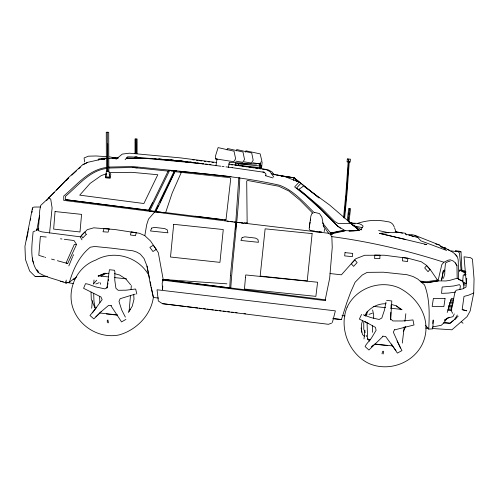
<?xml version="1.0" encoding="UTF-8"?>
<svg xmlns="http://www.w3.org/2000/svg" width="499" height="499" viewBox="0 0 499 499"><rect width="100%" height="100%" fill="white"/><g stroke="black" fill="none" stroke-linecap="round" stroke-linejoin="round"><path stroke-width="0.75" d="M135.928 158.195L135.928 156.655M135.928 153.573L135.928 138.934L136.221 153.611M136.221 158.227L136.221 156.686M137.088 158.22L137.094 156.68M137.094 153.605L137.094 138.984L135.036 138.959L135.036 153.58M215.587 158.857L215.612 155.563L218.107 147.61L234.025 151.185L235.634 158.782L233.763 161.713L215.587 158.857L216.99 159.162M466.565 283.451L466.702 278.292L466.035 287.031L462.953 288.809L456.205 290.237L455.026 291.934L451.196 310.609L452.637 313.335M215.98 165.724L216.996 158.956M390.823 312.268L390.63 318.936L392.888 320.957L402.244 320.976L412.972 319.94L413.995 324.98L394.834 329.82M458.706 279.708L458.207 259.954C457.508 254.453 452.032 251.696 447.703 249.288M66.192 280.058L66.08 283.164C56.992 279.247 46.532 277.881 38.186 272.448C29.191 261.058 31.973 245.333 33.084 231.892L35.31 230.869M432.608 328.523L451.919 329.795L467.039 316.659L470.152 311.014L473.713 293.038L474.05 278.885L472.447 259.106L470.47 257.646L464.045 256.817L466.334 283.494M390.96 308.575L391.116 304.889M390.655 319.815L391.802 300.953L386.575 300.398M432.882 327.394L433.201 319.984L432.851 323.477M309.523 227.232L309.617 225.168M149.9 210.528L65.275 199.612L65.444 196.35C77.994 185.896 89.564 170.384 106.905 168.425M162.768 286.064L162.531 289.726L162.181 283.195L163.192 279.477L158.308 252.662L150.573 241.042L144.816 235.659L139.389 233.282L114.901 229.534L93.756 227.818L87.269 229.671L80.245 236.825L41.922 231.885L38.336 230.65L39.752 210.353L40.712 205.413L48.341 198.29L68.276 177.956M163.092 280.937L163.192 279.477L226.908 283.819M242.071 222.66L236.944 222.329L328.941 233.314L330.319 234.53L331.847 236.62L332.24 247.473L329.671 278.224L325.229 299.799M91.679 308.27L92.309 300.629M93.7 283.831L94.018 280.014M32.678 258.008L32.491 260.278L33.757 262.973M129.085 311.551L130.482 295.495M131.019 289.376L131.349 285.553M343.568 217.814L345.988 192.315L348.202 161.108L349.312 161.221L347.092 192.427L344.672 217.926M345.919 198.54L346.069 196.993M344.167 217.901L346.58 192.383L348.726 161.171M49.569 233.008L52.102 207.908L50.698 198.982L48.334 198.29L54.41 192.327M235.64 229.178L236.308 222.329L63.735 200.373L63.747 196.001C76.584 185.16 88.679 169.691 106.418 167.489M272.872 177.937L265.705 175.754L265.892 173.87L264.252 172.286L232.154 167.658M238.453 165.369L238.616 163.766L235.366 163.067L235.191 164.77L238.453 165.369L261.563 167.795L262.156 162.181L261.077 161.676M260.266 162.799L259.792 167.352L261.563 167.795M260.091 165.68L260.391 162.842M347.304 220.458L348.676 208.42L350.523 208.607L348.976 222.155M348.339 218.986L348.508 217.483M348.851 214.476L349.026 212.973M349.369 209.967L349.537 208.463L348.208 221.369M363.996 338.927L364.981 330.45M366.771 315.031L367.214 311.176M108.838 171.088L109.842 177.201L105.682 177.164L106.393 171.088M402.294 343.081L404.246 326.876M404.901 321.468L405.83 313.752M444.646 271.437L445.507 263.023L448.177 261.607L450.192 261.133M459.529 271.581L459.722 270.096L463.877 270.552L465.748 271.575M464.75 275.373L465.049 273.078L462.536 271.668L466.054 272.055M463.646 288.509L463.845 287.025L462.978 281.623L457.184 278.236L449.767 280.382L445.757 280.968L438.016 280.862L427.362 282.602L421.187 282.01M459.872 289.57L460.384 285.939L459.473 284.642L453.529 286.014L442.17 287.031L441.528 293.356L448.258 293.088L455.356 292.127M106.905 288.197L109.412 269.734L114.508 270.277L114.901 272.086L114.77 280.107L115.93 288.303L118.182 290.306L126.128 290.181L135.135 289.058M107.566 285.939L107.354 287.387L104.802 288.865L95.689 286.913L88.161 284.162L85.541 283.663L83.583 288.303L100.96 296.98L102.152 299.606L92.427 312.898M107.778 284.492L107.99 283.052M108.308 280.887L108.52 279.44M228.442 167.627L229.322 162.287L256.48 164.071L237.892 163.784M293.474 180.407L293.917 177.713L277.064 175.118M324.182 231.598L324.656 228.723M106.312 173.889L105.638 177.812L110.136 178.274L110.803 174.351L110.136 173.265M144.816 235.659L146.694 224.718L148.515 219.111L154.877 211.769L161.271 212.131M309.648 224.475L310.066 222.186M310.341 220.652L310.621 219.123M31.93 212.555L32.192 211.171M32.46 209.786L32.722 208.401M36.726 230.569L39.627 215.368M385.976 302.12L384.455 310.097L381.829 317.988L379.153 319.479L371.006 317.62L363.291 314.825M28.462 230.076L28.767 228.554M30.42 220.184L30.72 218.662M26.447 239.963L28.156 231.598M383.17 353.953L383.662 351.589L383.138 351.153L382.596 351.502L382.009 353.853M443.461 278.423L444.777 273.77L444.784 269.94M153.399 297.13C151.01 315.218 136.202 330.244 118.905 334.972C98.303 339.077 76.933 325.18 71.981 304.833C67.77 286.607 77.994 266.391 95.796 260.073C113.604 249.806 137.662 256.598 148.128 274.113M332.384 322.479L335.372 310.865L157.054 289.769L158.326 301.003L162.431 303.654L185.522 306.473M333.039 318.661L341.435 319.528L346.774 302.774L350.666 292.208L355.082 282.266L362.218 275.036L367.183 272.36L383.432 272.211L407.041 274.724L412.991 276.515L417.8 279.072L424.487 284.879C429.913 298.814 429.458 314.507 428.735 329.115L432.664 328.878L432.502 326.976M362.567 320.495L361.351 324.812L361.688 332.253M447.204 312.486L451.227 298.776M245.489 152.17L245.907 150.81L260.166 153.879L261.913 161.239M236.27 150.935L236.694 149.55L251.708 152.944L253.186 160.216L251.396 163.023L244.042 161.801M227.095 149.931L227.532 148.515L242.982 152.002L244.529 159.43L242.701 162.3L235.79 161.152M65.643 281.686L66.08 283.164L69.498 282.029C73.303 268.992 79.435 255.806 90.307 247.217L94.691 246.469L111.439 248.146L132.915 250.804L136.763 252.101L140.269 254.097L144.024 258.501L146.993 266.098L149.432 278.049M365.648 316.223L366.36 314.008M450.996 251.471L451.177 250.916L456.298 251.565M265.705 175.754L265.923 175.174M68.818 265.911L72.592 256.792M454.296 313.902L452.973 316.672L448.008 317.95M312.181 213.029L310.877 216.055L309.137 228.792L310.097 230.27L314.638 231.099M463.24 284.761L464.282 282.902M361.544 314.42L359.38 319.104L368.555 323.614M57.397 260.703L67.683 263.541L76.559 244.429L74.002 240.543L64.221 239.277M394.622 329.446L393.343 332.184L400.51 348.14M159.936 202.326L175.024 170.995L176.34 170.839L132.547 166.547L108.713 167.071M403.491 331.136L405.724 326.383M171.182 171.057L175.024 170.995L169.61 170.502L168.107 171.107L148.97 210.285L65.275 199.612M169.61 170.502L149.756 210.971L148.521 210.241L152.6 202.6M158.333 205.669L155.407 211.682L149.756 210.971M72.885 256.093L73.64 254.739M454.564 319.528L457.334 315.019M128.299 312.468L132.216 306.299L134.013 299.169L133.701 294.734M364.638 315.742C368.773 308.164 377.431 303.386 386.039 303.76M465.667 283.064L464.669 284.511L464.981 285.858M300.672 183.545L296.656 187.942L306.392 195.708L320.539 208.719L337.661 226.066M98.49 159.892L99.133 159.1M96.706 307.241L89.988 315.493L93.831 318.892L101.434 311.426L108.651 305.363L111.62 305.681M125.118 159.711L127.576 156.829L132.06 156.917L180.501 161.052M457.184 278.236L456.953 265.742L455.375 262.936L453.26 261.033L450.248 259.804L448.027 260.228L443.885 262.249L441.79 264.688L438.016 280.862L431.067 270.714L426.077 265.031L421.268 261.738L408.413 258.332L384.211 255.214L364.638 255.282L355.612 258.831L341.41 274.818L329.982 273.539M93.325 284.031L96.706 280.17M98.128 159.861L98.846 159.081M66.261 180.607L68.375 178.343M46.55 200.561L49.151 197.804M56.512 190.138L68.6 177.544L82.89 164.539L87.649 162.331L101.522 159.218L106.798 158.601M95.852 316.871L101.434 311.426M382.883 336.463L368.942 350.011L365.093 346.574L366.297 344.416L371.399 338.154L376.084 330.319L375.479 327.381L365.056 321.624M371.244 346.867L373.414 344.878M71.769 175.161L76.347 170.976M78.636 168.887L80.351 167.315M458.201 316.185L449.955 323.439L443.742 323.04M138.672 158.408L139.82 157.41M116.042 159.256L122.267 154.097L129.416 153.187L180.339 157.865L216.36 162.487M453.703 320.314L450.167 323.071L443.991 322.348M454.888 319.391L456.067 318.474M350.198 222.941C354.571 223.652 359.929 222.311 363.16 226.128L361.108 229.415L358.051 230.544L353.841 230.925L345.133 230.644L330.563 233.021L322.46 222.841M69.498 282.029L76.752 276.858M298.053 180.994L293.917 177.713L319.111 197.928L298.053 180.994L296.974 181.736L293.917 177.713L281.642 176.203M101.334 276.103L106.013 273.377M129.048 310.453L130.382 309.686M125.91 319.404L121.55 321.911L111.04 305.899M83.214 164.701L87.288 162.599M447.983 317.832L449.349 317.239L444.409 320.258L447.297 318.131L443.617 323.103L441.297 325.292L433.232 326.833M105.133 273.121L98.141 276.103L105.008 273.458L108.707 273.271M473.713 293.038L468.586 295.196L464.001 296.4L462.174 309.561L466.758 310.815L462.236 309.736M245.751 223.546L247.205 222.991L244.273 222.804M95.814 283.975L99.182 282.69M331.723 323.078L328.454 324.306L162.593 303.716M368.973 314.401L372.485 313.116M106.736 173.602L101.21 175.611L90.107 183.401L79.721 195.153L143.887 203.517L157.803 174.731L131.861 172.33L109.499 172.592M135.229 294.092L120.134 298.714L118.974 301.421L121.706 309.948L125.349 317.09M348.776 159.094L348.508 162.025M98.384 159.256L102.201 158.302L106.418 158.195M357.926 223.253C367.37 220.184 377.3 219.491 387.062 221.643C390.399 221.512 393.362 223.926 394.279 227.07M36.39 230.182L38.66 229.683M36.57 229.266L38.803 228.779M466.122 274.65L463.265 274.999L462.654 281.742L465.723 283.625M108.308 158.426L118.294 158.052M332.571 234.305L330.319 234.53L330.563 233.021L332.889 233.014M424.593 244.435L426.801 244.579L379.708 233.382L390.605 232.372L399.874 232.515L405.438 233.27L406.548 234.942L406.167 234.468M43.12 276.197L35.192 276.54L29.659 271.044L25.443 259.449L24.95 246.313L32.554 207.497L34.375 207.048L40.463 207.01M448.458 306.742L452.175 306.492M450.666 300.005L453.591 299.83M451.583 298.608L453.772 298.483M448.564 305.525L452.262 305.307M349.094 230.931L359.112 230.37L356.816 228.567M349.113 230.95L359.087 230.351L329.521 204.946L303.224 185.79L302.774 186.663L299.02 189.277L321.899 208.47L334.785 221.525L338.334 223.583L350.597 223.639L350.548 222.835L348.807 221.806M448.339 308.076L452.007 307.889M449.555 302.612L453.273 302.431M450.447 301.128L453.454 300.984M449.368 303.966L453.154 303.791M109.156 168.038L132.509 167.439L137.163 167.907M35.192 276.54L47.355 276.321M109.842 177.201L105.682 177.164M444.322 248.209L445.669 248.19L449.493 250.673M109.15 174.868L109.655 174.862M126.316 158.158L145.483 158.358L203.38 163.791M126.84 158.146L145.483 158.358M112.082 157.983L117.92 158.064M76.559 244.429L74.326 244.398L66.093 262.929L67.683 263.541M73.166 279.103L74.694 279.172M448.052 309.854L451.838 310.01M104.36 159.206L102.806 159.137L104.285 159.262M197.616 163.248L199.17 163.316M447.927 309.966L450.915 310.116M101.522 159.218L103.811 159.343M106.387 156.649L96.02 155.975L88.423 156.181L84.106 157.94L84.562 161.95M425.653 328.068L428.741 328.273M313.397 231.58L321.774 232.16M163.472 212.3L222.872 219.772M405.781 239.514L379.708 233.382L381.248 233.532M46.226 237.031L40.363 236.476L38.803 255.332L44.274 257.041M319.26 231.873L321.524 232.097M314.289 212.724C303.648 202.388 293.649 190.3 279.259 185.179C246.556 177.75 213.21 174.494 179.877 171.431L181.343 172.336L172.186 193.026L165.674 212.468L163.897 212.761L151.272 210.815M132.509 167.439L168.107 171.107M238.616 163.766L261.732 166.192L259.973 165.643M171.357 159.905L173.677 160.154M175.997 160.397L179.091 160.728M180.638 160.896L183.732 161.227M185.279 161.395L187.599 161.645M189.919 161.888L191.466 162.056M165.68 159.43L167.227 159.599M170.327 159.929L173.421 160.26M174.968 160.429L178.068 160.759M179.615 160.921L182.709 161.252M185.035 161.501L187.356 161.751M154.534 158.408L156.081 158.57M159.169 158.9L162.256 159.231M163.803 159.399L195.465 162.786M197.011 162.955L199.332 163.204M201.646 163.447L203.193 163.616M157.977 158.956L167.202 159.942M168.743 160.104L182.584 161.589M185.659 161.919L187.194 162.081M231.012 176.671L174.968 170.695L175.149 171.706L229.914 177.644L230.725 178.773L225.947 220.171L224.413 219.972M98.222 275.841L108.171 276.901M114.29 277.556L126.528 278.866M373.227 306.355L385.534 307.671M390.917 308.251L401.683 309.399M205.669 164.04L207.197 164.202M209.486 164.452L211.015 164.614M461.02 251.889L456.859 251.44L455.419 250.779L459.542 251.228L461.02 251.889L461.937 271.026M465.667 271.843L462.155 271.456L459.722 270.096M382.59 336.145L385.633 336.476L395.932 350.672M99.744 312.992L117.259 314.894M106.393 313.952L117.421 315.15M375.03 344.029L392.638 345.944M374.587 344.198L387.399 345.589M342.021 315.549L345.115 315.886M332.939 318.568L341.435 319.528M146.993 266.098L150.48 284.817L153.386 297.473L158.595 298.071M244.011 313.615L245.552 313.796M187.056 306.66L197.835 307.977M199.375 308.164L201.683 308.451M203.224 308.638L205.532 308.918M207.073 309.106L210.148 309.486M211.688 309.673L213.229 309.86M215.537 310.141L217.077 310.328M219.385 310.615L220.926 310.802M223.234 311.083L225.542 311.364M227.85 311.644L229.39 311.838M231.698 312.118L233.239 312.305M235.547 312.586L237.087 312.773M195.234 216.198L225.991 219.984M180.052 160.996L220.945 166.223M222.192 166.385L224.001 166.616M226.022 166.878L232.397 167.689M163.192 279.477L230.276 288.029M228.629 164.059L266.086 169.411L270.252 171.824L273.801 177.089M192.658 159.78L194.198 159.973M196.506 160.273L198.047 160.466M199.588 160.666L201.895 160.965M204.203 161.258L205.744 161.458M208.058 161.751L209.592 161.95M211.907 162.25L213.441 162.443M231.149 164.72L232.69 164.913M234.998 165.213L236.538 165.406M60.46 238.796L61.97 238.99M227.07 221.069L228.592 221.269M230.12 221.469L232.403 221.774M233.925 221.98L236.208 222.28M236.944 222.379L239.876 222.766M241.348 222.966L243.549 223.259M238.846 165.705L240.368 165.924M241.89 166.142L243.406 166.36M244.928 166.585L247.211 166.909M248.733 167.128L251.016 167.458M252.538 167.676L254.06 167.895M255.582 168.119L257.858 168.444M259.38 168.662L260.902 168.887M262.424 169.105L268.581 169.997L272.267 172.136L273.795 174.469M252.793 162.761L260.16 163.99L256.405 163.423M274.001 174.644L275.529 174.881M200.717 163.466L203.012 163.822M276.515 175.13L294.123 177.837M314.551 212.393L319.472 213.566L321.874 217.19L323.832 227.101M331.847 236.62C369.934 241.722 407.321 250.454 443.885 262.249M379.708 233.382L381.242 233.644M60.26 281.361L63.329 281.879M67.159 282.521L73.291 283.557M109.35 156.842L116.691 158.164M351.795 224.238L354.016 225.991L362.399 227.606M262.867 171.937L264.37 172.255M271.15 173.677L284.711 176.521L299.088 182.141L294.659 186.913L305.818 195.808L320.526 209.137L337.53 226.035L340.468 228.299M395.114 231.324L402.481 233.226M378.616 230.55L388.896 232.784M350.13 222.922L349.78 222.648L352.781 223.321M414.943 235.341L417.95 237.599L420.882 240.849L446.667 250.467L439.438 245.04L414.943 235.341L411.831 234.636L408.737 234.804L413.708 236.657M107.703 132.316L107.291 132.223L107.416 171.6M349.78 222.648L355.082 223.895M459.729 279.951L462.985 280.769M391.272 304.434L395.688 305.619L402.051 309.723M114.57 273.664L119.617 275.018L125.923 279.072L130.707 284.854M51.522 259.087L54.46 259.898M405.438 234.056L418.019 237.568M435.764 243.999L439.438 245.04M45.147 257.316L45.646 257.465M367.089 323.24L367.607 339.046L370.214 339.919M367.607 339.046L369.69 339.863M354.471 225.835L361.638 229.877M357.215 229.197L358.531 229.902L350.548 222.835M337.53 226.035L345.133 230.644M351.608 224.051L354.016 225.991M458.519 252.213L459.454 252.981L461.132 270.614M461.276 321.774L463.016 323.258M364.7 336.538L362.467 334.542L361.101 327.986M396.48 305.775L400.965 309.798M312.985 213.404L300.049 200.261L288.84 190.98L278.741 186.233L247.641 180.476L246.706 181.012L247.155 223.502M457.028 256.274L455.119 254.197M425.285 325.236L428.735 329.115M367.47 338.484L369.472 341.173M323.103 225.292L328.76 233.526M391.428 344.048L397.379 353.105L401.951 350.579L397.042 340.929M456.953 265.742L455.375 262.936M80.245 236.825L81.961 239.844M36.926 269.697L37.874 271.718M94.885 307.802L91.273 299.138L91.036 292.102M365.087 332.565L363.771 329.209L363.759 322.129M366.147 335.247L366.671 336.588M394.578 227.931L396.374 232.79M135.666 289.04L136.813 294.03M372.597 309.935L373.657 314.657L373.664 318.256M150.193 281.785L150.954 285.522M151.259 287.012L153.386 297.473M100.293 282.821L100.567 284.28M95.247 308.382L93.962 301.265L93.7 293.381M108.483 322.853L107.927 320.027L107.266 320.364L107.341 322.759M38.099 270.994L38.186 272.448M99.625 296.394L99.819 302.481M108.826 171.619L108.707 132.285L106.262 132.254L106.393 171.587M107.74 143.874L107.828 171.606M372.497 325.41L372.504 332.328M135.036 156.655L135.036 158.195M379.901 255.226L379.882 258.601L374.674 258.632L374.73 255.07L379.901 255.226M230.426 275.411L229.758 287.948L230.769 288.098C233.152 251.328 238.497 214.788 239.807 177.918L238.815 177.781L235.809 221.955L230.426 275.411M407.795 258.251L407.577 261.576L402.425 260.858L402.662 257.534L407.795 258.251M312.137 233.619L307.216 280.962L260.166 276.059L265.125 228.829L312.137 233.619M55.058 211.545L53.643 229.085L79.996 231.979L81.574 214.37L55.058 211.545M173.689 224.313L170.502 257.022L219.953 262.362L223.271 229.552L173.689 224.313M245.489 277.363L244.448 289.033L315.861 296.356L317.595 282.234L245.733 274.949L245.489 277.363M347.329 158.944L347.067 161.876L350.155 162.125L350.423 159.187L347.329 158.944M345.021 252.619L344.647 255.887L352.344 256.679L352.712 253.411L345.021 252.619M445.064 298.577L443.892 306.598L432.159 306.423L433.394 298.377L445.064 298.577M325.66 299.849L325.529 300.648L162.493 280.139L162.655 279.471L325.66 299.849M443.349 270.595L441.634 280.064L443.349 270.595M136.264 232.646L135.46 235.721L130.389 234.96L131.206 231.885L136.264 232.646M347.136 307.178C338.509 327.774 348.926 353.984 369.023 363.528C388.609 372.086 413.103 363.272 422.416 343.948C432.739 321.662 419.466 298.121 398.982 287.836C379.889 279.502 355.999 288.241 347.136 307.178M109.1 228.935L108.121 232.129L103.037 231.779L104.029 228.586L109.1 228.935M151.671 228.105L150.492 230.981L167.889 232.808L167.315 229.914L164.77 228.592L154.397 227.369L151.671 228.105M242.134 237.574L240.923 240.462L258.47 242.302L257.908 239.401L255.357 238.073L244.897 236.838L242.134 237.574M164.077 192.234L154.702 211.464L155.7 211.57L159.767 203.729L175.292 171.007L174.307 170.858L164.077 192.234M429.995 269.329L428.067 271.718L424.693 267.919L426.633 265.537L429.995 269.329M354.87 260.023L351.315 263.809L353.573 266.366L357.134 262.568L354.87 260.023M86.233 234.393L82.697 238.023L81.337 235.528L84.874 231.904L86.233 234.393M156.343 249.394L152.95 251.515L149.875 247.361L153.28 245.252L156.343 249.394M333.157 233.476L331.118 233.937L330.463 233.083L343.68 230.214L344.859 230.912L333.157 233.476M437.985 280.943L427.543 282.715L421.349 282.128L420.252 281.137L426.583 281.717L437.504 280.02L437.985 280.943M445.669 248.19L440.523 246.568L445.669 248.19"/></g></svg>
